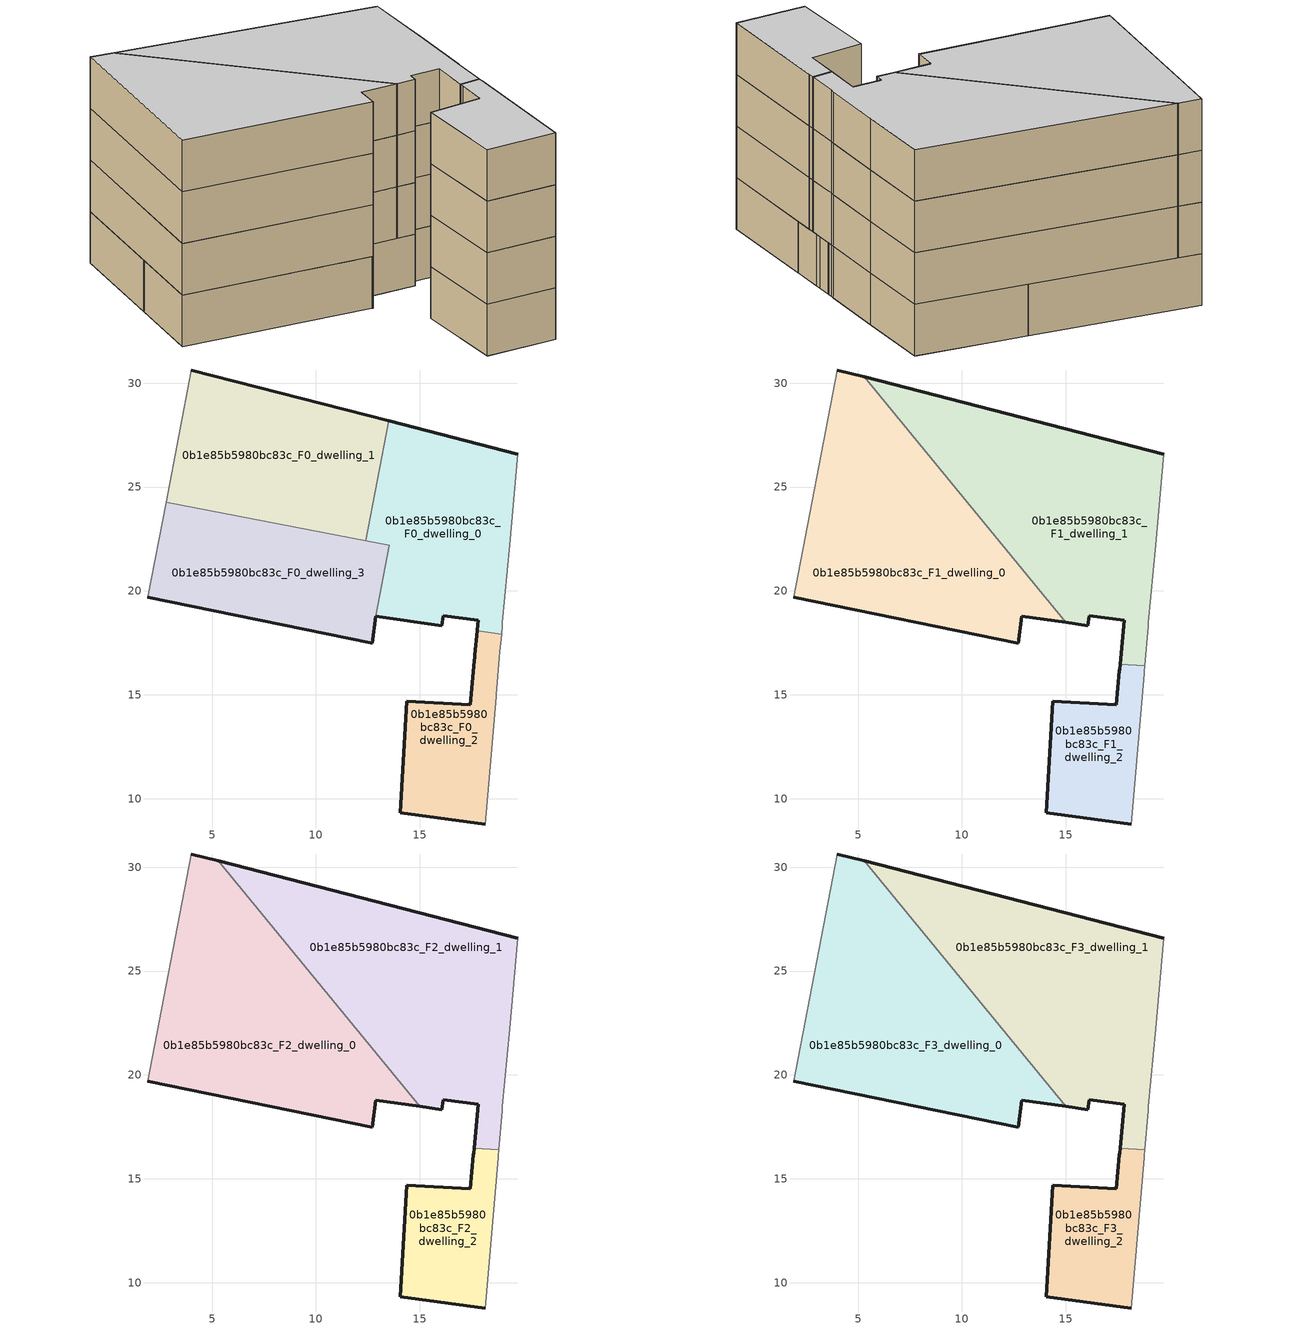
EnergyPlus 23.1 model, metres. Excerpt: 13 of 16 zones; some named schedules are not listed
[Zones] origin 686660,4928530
0b1e85b5980bc83c_F0_dwelling_0
 floor ground (EU_floor_Construction): 18.94,17.98 18.96,18.28 18.98,18.47 19.34,22.24 19.71,26.59 13.49,28.19 12.39,22.43 13.53,22.21 12.87,18.79 16.06,18.34 16.13,18.82 17.81,18.59 17.77,18.14 17.76,18.09 18.93,17.93 z0
 wall outside (EU_wall_Construction): 13.49,28.19 19.71,26.59 / 17.76,18.09 17.77,18.14 17.81,18.59 16.13,18.82 16.06,18.34 12.87,18.79 z0:3
 wall to 0b1e85b5980bc83c_F0_dwelling_3 (EU_wall_Construction): 12.87,18.79 13.53,22.21 12.39,22.43 z0:3
 wall to 0b1e85b5980bc83c_F0_dwelling_1 (EU_wall_Construction): 12.39,22.43 13.49,28.19 z0:3
 wall adiabatic (EU_wall_Construction): 19.71,26.59 19.34,22.24 18.98,18.47 18.96,18.28 18.94,17.98 18.93,17.93 z0:3
 wall to 0b1e85b5980bc83c_F0_dwelling_2 (EU_wall_Construction): 18.93,17.93 17.76,18.09 z0:3
0b1e85b5980bc83c_F0_dwelling_1
 floor ground (EU_floor_Construction): 12.39,22.43 13.49,28.19 4.01,30.64 2.79,24.27 z0
 wall outside (EU_wall_Construction): 4.01,30.64 13.49,28.19 z0:3
 wall adiabatic (EU_wall_Construction): 2.79,24.27 4.01,30.64 z0:3
 wall to 0b1e85b5980bc83c_F0_dwelling_3 (EU_wall_Construction): 12.39,22.43 2.79,24.27 z0:3
0b1e85b5980bc83c_F0_dwelling_2
 floor ground (EU_floor_Construction): 18.14,8.78 18.67,14.91 18.68,15 18.83,16.78 18.86,17.08 18.93,17.93 17.76,18.09 17.66,16.94 17.64,16.81 17.63,16.64 17.43,14.53 14.37,14.7 14.07,9.32 z0
 wall outside (EU_wall_Construction): 18.14,8.78 14.07,9.32 14.37,14.7 17.43,14.53 17.63,16.64 17.64,16.81 17.66,16.94 17.76,18.09 z0:3
 wall adiabatic (EU_wall_Construction): 18.93,17.93 18.86,17.08 18.83,16.78 18.68,15 18.67,14.91 18.14,8.78 z0:3
0b1e85b5980bc83c_F0_dwelling_3
 floor ground (EU_floor_Construction): 12.7,17.49 12.87,18.79 13.53,22.21 2.79,24.27 1.91,19.69 12.62,17.5 z0
 wall outside (EU_wall_Construction): 12.87,18.79 12.7,17.49 12.62,17.5 1.91,19.69 z0:3
 wall adiabatic (EU_wall_Construction): 1.91,19.69 2.79,24.27 z0:3
0b1e85b5980bc83c_F1_dwelling_0
 floor to 0b1e85b5980bc83c_F0_dwelling_3 (EU_floor_Construction): 12.7,17.49 12.87,18.79 13.23,20.65 11.65,22.57 2.79,24.27 1.91,19.69 12.62,17.5 z3
 floor to 0b1e85b5980bc83c_F0_dwelling_1 (EU_floor_Construction): 11.65,22.57 5.29,30.3 4.01,30.64 2.79,24.27 z3
 floor to 0b1e85b5980bc83c_F0_dwelling_0 (EU_floor_Construction): 15.01,18.49 13.23,20.65 12.87,18.79 z3
 wall outside (EU_wall_Construction): 4.01,30.64 5.29,30.3 / 15.01,18.49 12.87,18.79 12.7,17.49 1.91,19.69 z3:6
 wall adiabatic (EU_wall_Construction): 1.91,19.69 4.01,30.64 z3:6
 wall to 0b1e85b5980bc83c_F1_dwelling_1 (EU_wall_Construction): 5.29,30.3 15.01,18.49 z3:6
0b1e85b5980bc83c_F1_dwelling_1
 floor to 0b1e85b5980bc83c_F0_dwelling_0 (EU_floor_Construction): 18.93,17.93 18.96,18.28 18.98,18.47 19.34,22.24 19.71,26.59 13.49,28.19 12.39,22.43 13.53,22.21 13.23,20.65 15.01,18.49 16.06,18.34 16.13,18.82 17.81,18.59 17.76,18.09 z3
 floor to 0b1e85b5980bc83c_F0_dwelling_2 (EU_floor_Construction): 18.8,16.4 18.93,17.93 17.76,18.09 17.61,16.47 z3
 floor to 0b1e85b5980bc83c_F0_dwelling_3 (EU_floor_Construction): 13.23,20.65 13.53,22.21 11.65,22.57 z3
 floor to 0b1e85b5980bc83c_F0_dwelling_1 (EU_floor_Construction): 12.39,22.43 13.49,28.19 5.29,30.3 11.65,22.57 z3
 wall outside (EU_wall_Construction): 17.61,16.47 17.81,18.59 16.13,18.82 16.06,18.34 15.01,18.49 / 5.29,30.3 19.71,26.59 z3:6
 wall adiabatic (EU_wall_Construction): 19.71,26.59 19.34,22.24 18.98,18.47 18.96,18.28 18.8,16.4 z3:6
 wall to 0b1e85b5980bc83c_F1_dwelling_2 (EU_wall_Construction): 18.8,16.4 17.61,16.47 z3:6
0b1e85b5980bc83c_F1_dwelling_2
 floor to 0b1e85b5980bc83c_F0_dwelling_2 (EU_floor_Construction): 18.14,8.78 18.77,16.02 18.78,16.1 18.8,16.4 17.61,16.47 17.6,16.35 17.43,14.53 14.37,14.7 14.07,9.32 z3
 wall outside (EU_wall_Construction): 18.14,8.78 14.07,9.32 14.37,14.7 17.43,14.53 17.58,16.17 17.59,16.24 17.61,16.47 z3:6
 wall adiabatic (EU_wall_Construction): 18.8,16.4 18.78,16.1 18.77,16.02 18.14,8.78 z3:6
0b1e85b5980bc83c_F2_dwelling_0
 floor to 0b1e85b5980bc83c_F1_dwelling_0 (EU_floor_Construction): 15.01,18.49 5.29,30.3 4.01,30.64 1.91,19.69 12.7,17.49 12.87,18.79 z6
 wall outside (EU_wall_Construction): 4.01,30.64 5.29,30.3 / 15.01,18.49 12.87,18.79 12.7,17.49 1.91,19.69 z6:9
 wall adiabatic (EU_wall_Construction): 1.91,19.69 4.01,30.64 z6:9
 wall to 0b1e85b5980bc83c_F2_dwelling_1 (EU_wall_Construction): 5.29,30.3 15.01,18.49 z6:9
0b1e85b5980bc83c_F2_dwelling_1
 floor to 0b1e85b5980bc83c_F1_dwelling_1 (EU_floor_Construction): 18.8,16.4 18.96,18.28 18.98,18.47 19.34,22.24 19.71,26.59 5.29,30.3 15.01,18.49 16.06,18.34 16.13,18.82 17.81,18.59 17.61,16.47 z6
 wall outside (EU_wall_Construction): 17.61,16.47 17.81,18.59 16.13,18.82 16.06,18.34 15.01,18.49 / 5.29,30.3 19.71,26.59 z6:9
 wall adiabatic (EU_wall_Construction): 19.71,26.59 19.34,22.24 18.98,18.47 18.96,18.28 18.8,16.4 z6:9
 wall to 0b1e85b5980bc83c_F2_dwelling_2 (EU_wall_Construction): 18.8,16.4 17.61,16.47 z6:9
0b1e85b5980bc83c_F2_dwelling_2
 floor to 0b1e85b5980bc83c_F1_dwelling_2 (EU_floor_Construction): 18.14,8.78 18.77,16.02 18.78,16.1 18.8,16.4 17.61,16.47 17.59,16.24 17.58,16.17 17.43,14.53 14.37,14.7 14.07,9.32 z6
 wall outside (EU_wall_Construction): 18.14,8.78 14.07,9.32 14.37,14.7 17.43,14.53 17.58,16.17 17.59,16.24 17.61,16.47 z6:9
 wall adiabatic (EU_wall_Construction): 18.8,16.4 18.78,16.1 18.77,16.02 18.14,8.78 z6:9
0b1e85b5980bc83c_F3_dwelling_0
 floor to 0b1e85b5980bc83c_F2_dwelling_0 (EU_floor_Construction): 15.01,18.49 5.29,30.3 4.01,30.64 1.91,19.69 12.7,17.49 12.87,18.79 z9
 wall outside (EU_wall_Construction): 4.01,30.64 5.29,30.3 / 15.01,18.49 12.87,18.79 12.7,17.49 1.91,19.69 z9:12
 wall adiabatic (EU_wall_Construction): 1.91,19.69 4.01,30.64 z9:12
 wall to 0b1e85b5980bc83c_F3_dwelling_1 (EU_wall_Construction): 5.29,30.3 15.01,18.49 z9:12
 ceiling to 0b1e85b5980bc83c_F4_dwelling_0 (EU_floor_Construction): 5.29,30.3 15.01,18.49 12.87,18.79 12.7,17.49 1.91,19.69 4.01,30.64 z12
0b1e85b5980bc83c_F3_dwelling_1
 floor to 0b1e85b5980bc83c_F2_dwelling_1 (EU_floor_Construction): 18.8,16.4 18.96,18.28 18.98,18.47 19.34,22.24 19.71,26.59 5.29,30.3 15.01,18.49 16.06,18.34 16.13,18.82 17.81,18.59 17.61,16.47 z9
 wall outside (EU_wall_Construction): 17.61,16.47 17.81,18.59 16.13,18.82 16.06,18.34 15.01,18.49 / 5.29,30.3 19.71,26.59 z9:12
 wall adiabatic (EU_wall_Construction): 19.71,26.59 19.34,22.24 18.98,18.47 18.96,18.28 18.8,16.4 z9:12
 wall to 0b1e85b5980bc83c_F3_dwelling_2 (EU_wall_Construction): 18.8,16.4 17.61,16.47 z9:12
 ceiling to 0b1e85b5980bc83c_F4_dwelling_1 (EU_floor_Construction): 19.71,26.59 19.34,22.24 18.98,18.47 18.96,18.28 18.8,16.4 17.61,16.47 17.81,18.59 16.13,18.82 16.06,18.34 15.01,18.49 5.29,30.3 z12
0b1e85b5980bc83c_F3_dwelling_2
 floor to 0b1e85b5980bc83c_F2_dwelling_2 (EU_floor_Construction): 18.14,8.78 18.77,16.02 18.78,16.1 18.8,16.4 17.61,16.47 17.59,16.24 17.58,16.17 17.43,14.53 14.37,14.7 14.07,9.32 z9
 wall outside (EU_wall_Construction): 18.14,8.78 14.07,9.32 14.37,14.7 17.43,14.53 17.58,16.17 17.59,16.24 17.61,16.47 z9:12
 wall adiabatic (EU_wall_Construction): 18.8,16.4 18.78,16.1 18.77,16.02 18.14,8.78 z9:12
 ceiling to 0b1e85b5980bc83c_F4_dwelling_2 (EU_floor_Construction): 18.8,16.4 18.78,16.1 18.77,16.02 18.14,8.78 14.07,9.32 14.37,14.7 17.43,14.53 17.58,16.17 17.59,16.24 17.61,16.47 z12
[Building]
EU S2 Campaign: North Axis=0; Terrain=City; Solar Distribution=FullExterior
[Site:Location]
Bologna: Latitude=44.5; Longitude=11.25; Time Zone=1; Elevation=37
[SizingPeriod:WeatherFileDays]
AnnualSizingPeriod: Begin Month=1; Begin Day of Month=1; End Month=12; End Day of Month=31; Day of Week for Start Day=Monday; Use Weather File Daylight Saving Period=No; Use Weather File Rain and Snow Indicators=No
[MATERIAL]
EU_InternalMass_Material: Roughness=MediumRough; Thickness=0.1; Conductivity=1; Density=1800; Specific Heat=900; Thermal Absorptance=0.9; Solar Absorptance=0.7; Visible Absorptance=0.7
[MATERIAL:NOMASS] Roughness=MediumRough; Thermal Absorptance=0.9; Solar Absorptance=0.7; Visible Absorptance=0.7
Name | Thermal Resistance
EU_wall_NoMass | 0.905828
EU_floor_NoMass | 0.67114
[CONSTRUCTION]
EU_wall_Construction: EU_wall_NoMass
EU_floor_Construction: EU_floor_NoMass
EU_InternalMass_Construction: EU_InternalMass_Material
[ZONE] Type=1; Multiplier=1; Ceiling Height=autocalculate; Floor Area=autocalculate; Part of Total Floor Area=Yes
Name | Volume
0b1e85b5980bc83c_F0_dwelling_0 | 170.755
0b1e85b5980bc83c_F1_dwelling_0; 0b1e85b5980bc83c_F2_dwelling_0; 0b1e85b5980bc83c_F3_dwelling_0 | 256.348
0b1e85b5980bc83c_F0_dwelling_1 | 181.117
0b1e85b5980bc83c_F1_dwelling_1; 0b1e85b5980bc83c_F2_dwelling_1; 0b1e85b5980bc83c_F3_dwelling_1 | 256.37
0b1e85b5980bc83c_F0_dwelling_2 | 82.2173
0b1e85b5980bc83c_F1_dwelling_2; 0b1e85b5980bc83c_F2_dwelling_2; 0b1e85b5980bc83c_F3_dwelling_2 | 76.604
0b1e85b5980bc83c_F0_dwelling_3 | 155.247
[INTERNALMASS] Construction=EU_InternalMass_Construction
Name | Zone or ZoneList | Surface Area
0b1e85b5980bc83c_F0_dwelling_0_EU_InternalMass | 0b1e85b5980bc83c_F0_dwelling_0 | 56.9155
0b1e85b5980bc83c_F0_dwelling_1_EU_InternalMass | 0b1e85b5980bc83c_F0_dwelling_1 | 60.3715
0b1e85b5980bc83c_F0_dwelling_2_EU_InternalMass | 0b1e85b5980bc83c_F0_dwelling_2 | 27.4057
0b1e85b5980bc83c_F0_dwelling_3_EU_InternalMass | 0b1e85b5980bc83c_F0_dwelling_3 | 51.7494
0b1e85b5980bc83c_F1_dwelling_0_EU_InternalMass | 0b1e85b5980bc83c_F1_dwelling_0 | 85.4494
0b1e85b5980bc83c_F1_dwelling_1_EU_InternalMass | 0b1e85b5980bc83c_F1_dwelling_1 | 85.4572
0b1e85b5980bc83c_F1_dwelling_2_EU_InternalMass | 0b1e85b5980bc83c_F1_dwelling_2 | 25.5347
0b1e85b5980bc83c_F2_dwelling_0_EU_InternalMass | 0b1e85b5980bc83c_F2_dwelling_0 | 85.4494
0b1e85b5980bc83c_F2_dwelling_1_EU_InternalMass | 0b1e85b5980bc83c_F2_dwelling_1 | 85.4572
0b1e85b5980bc83c_F2_dwelling_2_EU_InternalMass | 0b1e85b5980bc83c_F2_dwelling_2 | 25.5347
0b1e85b5980bc83c_F3_dwelling_0_EU_InternalMass | 0b1e85b5980bc83c_F3_dwelling_0 | 85.4494
0b1e85b5980bc83c_F3_dwelling_1_EU_InternalMass | 0b1e85b5980bc83c_F3_dwelling_1 | 85.4572
0b1e85b5980bc83c_F3_dwelling_2_EU_InternalMass | 0b1e85b5980bc83c_F3_dwelling_2 | 25.5347
[OTHEREQUIPMENT] Fuel Type=Electricity; Design Level Calculation Method=Watts/Area; Power per Zone Floor Area=1; Fraction Latent=0; Fraction Radiant=0; Fraction Lost=0; Carbon Dioxide Generation Rate=0; EndUse Subcategory=EU_Step8_InternalGains
Name | Zone or ZoneList or Space or SpaceList | Schedule
EU_Step8_InternalGain_0b1e85b5980bc83c_F0_dwelling_0_f000 | 0b1e85b5980bc83c_F0_dwelling_0 | EU_Step8_GainSchedule_0b1e85b5980bc83c_F0_dwelling_0_f000
EU_Step8_InternalGain_0b1e85b5980bc83c_F0_dwelling_1_f000 | 0b1e85b5980bc83c_F0_dwelling_1 | EU_Step8_GainSchedule_0b1e85b5980bc83c_F0_dwelling_1_f000
EU_Step8_InternalGain_0b1e85b5980bc83c_F0_dwelling_2_f000 | 0b1e85b5980bc83c_F0_dwelling_2 | EU_Step8_GainSchedule_0b1e85b5980bc83c_F0_dwelling_2_f000
EU_Step8_InternalGain_0b1e85b5980bc83c_F0_dwelling_3_f000 | 0b1e85b5980bc83c_F0_dwelling_3 | EU_Step8_GainSchedule_0b1e85b5980bc83c_F0_dwelling_3_f000
EU_Step8_InternalGain_0b1e85b5980bc83c_F1_dwelling_0_f000 | 0b1e85b5980bc83c_F1_dwelling_0 | EU_Step8_GainSchedule_0b1e85b5980bc83c_F1_dwelling_0_f000
EU_Step8_InternalGain_0b1e85b5980bc83c_F1_dwelling_1_f000 | 0b1e85b5980bc83c_F1_dwelling_1 | EU_Step8_GainSchedule_0b1e85b5980bc83c_F1_dwelling_1_f000
EU_Step8_InternalGain_0b1e85b5980bc83c_F1_dwelling_2_f000 | 0b1e85b5980bc83c_F1_dwelling_2 | EU_Step8_GainSchedule_0b1e85b5980bc83c_F1_dwelling_2_f000
EU_Step8_InternalGain_0b1e85b5980bc83c_F2_dwelling_0_f000 | 0b1e85b5980bc83c_F2_dwelling_0 | EU_Step8_GainSchedule_0b1e85b5980bc83c_F2_dwelling_0_f000
EU_Step8_InternalGain_0b1e85b5980bc83c_F2_dwelling_1_f000 | 0b1e85b5980bc83c_F2_dwelling_1 | EU_Step8_GainSchedule_0b1e85b5980bc83c_F2_dwelling_1_f000
EU_Step8_InternalGain_0b1e85b5980bc83c_F2_dwelling_2_f000 | 0b1e85b5980bc83c_F2_dwelling_2 | EU_Step8_GainSchedule_0b1e85b5980bc83c_F2_dwelling_2_f000
EU_Step8_InternalGain_0b1e85b5980bc83c_F3_dwelling_0_f000 | 0b1e85b5980bc83c_F3_dwelling_0 | EU_Step8_GainSchedule_0b1e85b5980bc83c_F3_dwelling_0_f000
EU_Step8_InternalGain_0b1e85b5980bc83c_F3_dwelling_1_f000 | 0b1e85b5980bc83c_F3_dwelling_1 | EU_Step8_GainSchedule_0b1e85b5980bc83c_F3_dwelling_1_f000
EU_Step8_InternalGain_0b1e85b5980bc83c_F3_dwelling_2_f000 | 0b1e85b5980bc83c_F3_dwelling_2 | EU_Step8_GainSchedule_0b1e85b5980bc83c_F3_dwelling_2_f000
[ZONEVENTILATION:DESIGNFLOWRATE] Schedule=EU_AlwaysOn; Design Flow Rate Calculation Method=AirChanges/Hour; Air Changes per Hour=0.73129; Ventilation Type=Natural; Fan Pressure Rise=0; Fan Total Efficiency=1; Constant Term Coefficient=1; Temperature Term Coefficient=0; Velocity Term Coefficient=0; Velocity Squared Term Coefficient=0; Minimum Indoor Temperature=-100; Maximum Indoor Temperature=100; Delta Temperature=-100; Minimum Outdoor Temperature=-100; Maximum Outdoor Temperature=100; Maximum Wind Speed=40
Name | Zone or ZoneList or Space or SpaceList
EU_ConstantAir_0b1e85b5980bc83c_F0_dwelling_0 | 0b1e85b5980bc83c_F0_dwelling_0
EU_ConstantAir_0b1e85b5980bc83c_F0_dwelling_1 | 0b1e85b5980bc83c_F0_dwelling_1
EU_ConstantAir_0b1e85b5980bc83c_F0_dwelling_2 | 0b1e85b5980bc83c_F0_dwelling_2
EU_ConstantAir_0b1e85b5980bc83c_F0_dwelling_3 | 0b1e85b5980bc83c_F0_dwelling_3
EU_ConstantAir_0b1e85b5980bc83c_F1_dwelling_0 | 0b1e85b5980bc83c_F1_dwelling_0
EU_ConstantAir_0b1e85b5980bc83c_F1_dwelling_1 | 0b1e85b5980bc83c_F1_dwelling_1
EU_ConstantAir_0b1e85b5980bc83c_F1_dwelling_2 | 0b1e85b5980bc83c_F1_dwelling_2
EU_ConstantAir_0b1e85b5980bc83c_F2_dwelling_0 | 0b1e85b5980bc83c_F2_dwelling_0
EU_ConstantAir_0b1e85b5980bc83c_F2_dwelling_1 | 0b1e85b5980bc83c_F2_dwelling_1
EU_ConstantAir_0b1e85b5980bc83c_F2_dwelling_2 | 0b1e85b5980bc83c_F2_dwelling_2
EU_ConstantAir_0b1e85b5980bc83c_F3_dwelling_0 | 0b1e85b5980bc83c_F3_dwelling_0
EU_ConstantAir_0b1e85b5980bc83c_F3_dwelling_1 | 0b1e85b5980bc83c_F3_dwelling_1
EU_ConstantAir_0b1e85b5980bc83c_F3_dwelling_2 | 0b1e85b5980bc83c_F3_dwelling_2
[HVACTEMPLATE:THERMOSTAT] Constant Heating Setpoint=20; Constant Cooling Setpoint=50
EU_HeatOnly_0b1e85b5980bc83c_F0_dwelling_0; EU_HeatOnly_0b1e85b5980bc83c_F0_dwelling_1; EU_HeatOnly_0b1e85b5980bc83c_F0_dwelling_2; EU_HeatOnly_0b1e85b5980bc83c_F0_dwelling_3; EU_HeatOnly_0b1e85b5980bc83c_F1_dwelling_0; EU_HeatOnly_0b1e85b5980bc83c_F1_dwelling_1; EU_HeatOnly_0b1e85b5980bc83c_F1_dwelling_2; EU_HeatOnly_0b1e85b5980bc83c_F2_dwelling_0; EU_HeatOnly_0b1e85b5980bc83c_F2_dwelling_1; EU_HeatOnly_0b1e85b5980bc83c_F2_dwelling_2; EU_HeatOnly_0b1e85b5980bc83c_F3_dwelling_0; EU_HeatOnly_0b1e85b5980bc83c_F3_dwelling_1; EU_HeatOnly_0b1e85b5980bc83c_F3_dwelling_2; EU_HeatOnly_0b1e85b5980bc83c_F4_dwelling_0; EU_HeatOnly_0b1e85b5980bc83c_F4_dwelling_1; EU_HeatOnly_0b1e85b5980bc83c_F4_dwelling_2
[HVACTEMPLATE:ZONE:IDEALLOADSAIRSYSTEM] System Availability Schedule=EU_AlwaysOn; Maximum Heating Supply Air Temperature=50; Minimum Cooling Supply Air Temperature=13; Maximum Heating Supply Air Humidity Ratio=0.0156; Minimum Cooling Supply Air Humidity Ratio=0.0077; Heating Limit=NoLimit; Cooling Limit=NoLimit; Heating Availability Schedule=EU_AlwaysOn; Cooling Availability Schedule=EU_CoolingOff; Dehumidification Control Type=ConstantSensibleHeatRatio; Cooling Sensible Heat Ratio=0.7; Dehumidification Setpoint=60; Humidification Control Type=None; Humidification Setpoint=30; Outdoor Air Method=None; Outdoor Air Flow Rate per Person=0.00944; Outdoor Air Flow Rate per Zone Floor Area=0; Outdoor Air Flow Rate per Zone=0; Demand Controlled Ventilation Type=None; Outdoor Air Economizer Type=NoEconomizer; Heat Recovery Type=None; Sensible Heat Recovery Effectiveness=0.7; Latent Heat Recovery Effectiveness=0.65
Name | Template Thermostat
0b1e85b5980bc83c_F0_dwelling_0 | EU_HeatOnly_0b1e85b5980bc83c_F0_dwelling_0
0b1e85b5980bc83c_F0_dwelling_1 | EU_HeatOnly_0b1e85b5980bc83c_F0_dwelling_1
0b1e85b5980bc83c_F0_dwelling_2 | EU_HeatOnly_0b1e85b5980bc83c_F0_dwelling_2
0b1e85b5980bc83c_F0_dwelling_3 | EU_HeatOnly_0b1e85b5980bc83c_F0_dwelling_3
0b1e85b5980bc83c_F1_dwelling_0 | EU_HeatOnly_0b1e85b5980bc83c_F1_dwelling_0
0b1e85b5980bc83c_F1_dwelling_1 | EU_HeatOnly_0b1e85b5980bc83c_F1_dwelling_1
0b1e85b5980bc83c_F1_dwelling_2 | EU_HeatOnly_0b1e85b5980bc83c_F1_dwelling_2
0b1e85b5980bc83c_F2_dwelling_0 | EU_HeatOnly_0b1e85b5980bc83c_F2_dwelling_0
0b1e85b5980bc83c_F2_dwelling_1 | EU_HeatOnly_0b1e85b5980bc83c_F2_dwelling_1
0b1e85b5980bc83c_F2_dwelling_2 | EU_HeatOnly_0b1e85b5980bc83c_F2_dwelling_2
0b1e85b5980bc83c_F3_dwelling_0 | EU_HeatOnly_0b1e85b5980bc83c_F3_dwelling_0
0b1e85b5980bc83c_F3_dwelling_1 | EU_HeatOnly_0b1e85b5980bc83c_F3_dwelling_1
